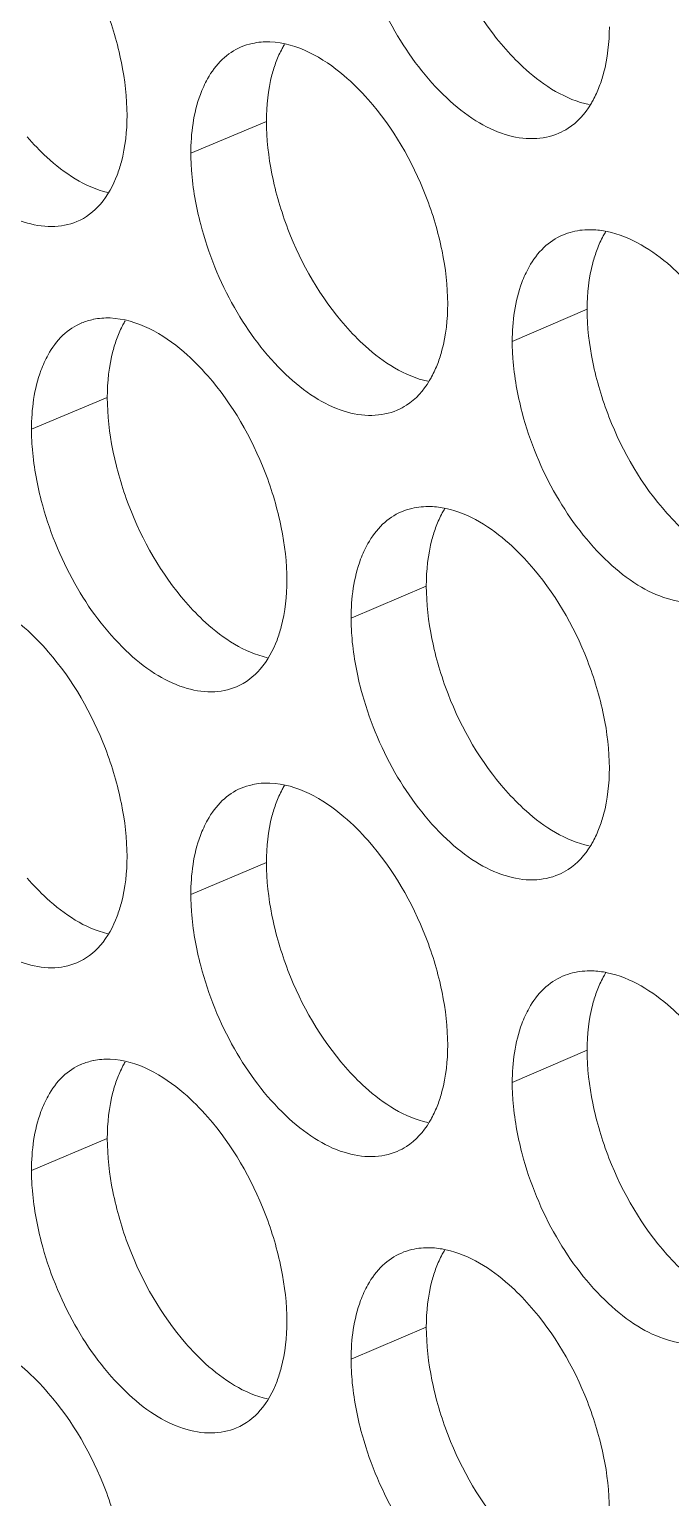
# Model space of a CAD drawing. Header units: millimetres. Extents: x 1177 to 4147, y 93 to 2194.
# Drawn here: x 2549.1 to 2555.9, y 757.48 to 773.08 of the extents above; entities that cross this region are included whole.
import ezdxf

# ---------------------------------------------------------------- set-up
doc = ezdxf.new("R2010")
doc.units = ezdxf.units.MM
doc.header["$LTSCALE"] = 0.1
doc.layers.get('0').update_dxf_attribs({"lineweight": 13})
doc.layers.add('标注', color=251, linetype='Continuous', lineweight=9)

# ---------------------------------------------------------------- blocks, each defined once
blk = doc.blocks.new('02')
at = {"layer": '标注'}
for p, q in [((4414.291, 694.269), (4413.145, 693.785)), ((4419.156, 691.419), (4418.02, 690.929)), ((4411.878, 690.078), (4410.728, 689.597)), ((4411.878, 690.078), (4410.728, 689.597)), ((4416.717, 687.216), (4415.576, 686.729)), ((4416.717, 687.216), (4415.576, 686.729)), ((4414.291, 683.019), (4413.145, 682.535)), ((4419.156, 680.169), (4418.02, 679.679)), ((4411.878, 678.828), (4410.728, 678.347)), ((4416.717, 675.966), (4415.576, 675.479))]:
    blk.add_line(p, q, dxfattribs=at)
for centre, radius, start, end in [((4414.281, 694.513), 0.96, 102.3564, 112.9065), ((4419.171, 691.646), 0.976, 103.9644, 113.3177), ((4411.856, 690.33), 0.952, 101.531, 112.7006), ((4411.856, 690.33), 0.952, 101.531, 112.7006), ((4416.719, 687.452), 0.968, 103.1675, 113.1121), ((4416.719, 687.452), 0.968, 103.1675, 113.1121), ((4414.281, 683.263), 0.96, 102.3564, 112.9065), ((4419.171, 680.396), 0.976, 103.9644, 113.3177), ((4411.856, 679.08), 0.952, 101.531, 112.7006), ((4416.719, 676.202), 0.968, 103.1675, 113.1121)]:
    blk.add_arc(centre, radius, start, end, dxfattribs=at)
for points, knots in [([(4416.717, 698.466), (4416.717, 698.197), (4416.783, 697.637), (4417.103, 696.554), (4417.545, 695.791), (4417.921, 695.364)], [0, 0, 0, 0, 0.23906, 0.495561, 1, 1, 1, 1]), ([(4412.177, 694.359), (4412.177, 694.629), (4412.11, 695.189), (4411.793, 696.273), (4411.355, 697.037), (4410.983, 697.467)], [0, 0, 0, 0, 0.23906, 0.495656, 1, 1, 1, 1]), ([(4415.726, 696.898), (4415.842, 696.459), (4416.177, 695.632), (4416.829, 694.765), (4417.438, 694.273), (4417.888, 694.055), (4418.328, 693.98), (4418.606, 694.036), (4418.727, 694.088)], [0, 0, 0, 0, 0.301171, 0.584422, 0.708619, 0.817421, 0.912868, 1, 1, 1, 1]), ([(4408.472, 695.582), (4408.585, 695.143), (4408.913, 694.318), (4409.551, 693.448), (4410.148, 692.951), (4410.589, 692.727), (4411.022, 692.646), (4411.296, 692.697), (4411.415, 692.747)], [0, 0, 0, 0, 0.302626, 0.586607, 0.710758, 0.819158, 0.913847, 1, 1, 1, 1]), ([(4419.341, 694.796), (4419.366, 694.862), (4419.46, 695.155), (4419.493, 695.465), (4419.493, 695.702)], [0, 0, 0, 0, 0.23069, 1, 1, 1, 1]), ([(4413.907, 695.398), (4413.802, 695.353), (4413.6, 695.217), (4413.458, 695.022), (4413.398, 694.914)], [0, 0, 0, 0, 0.479572, 1, 1, 1, 1]), ([(4415.834, 694.601), (4415.72, 694.73), (4415.315, 695.141), (4414.756, 695.46), (4414.345, 695.475)], [0, 0, 0, 0, 0.29472, 1, 1, 1, 1]), ([(4414.565, 695.436), (4414.553, 695.416), (4414.506, 695.332), (4414.466, 695.244), (4414.44, 695.175)], [0, 0, 0, 0, 0.242079, 1, 1, 1, 1]), ([(4417.921, 695.364), (4418.018, 695.255), (4418.373, 694.891), (4418.831, 694.598), (4419.189, 694.523)], [0, 0, 0, 0, 0.28535, 1, 1, 1, 1]), ([(4414.44, 695.175), (4414.415, 695.109), (4414.323, 694.816), (4414.291, 694.506), (4414.291, 694.269)], [0, 0, 0, 0, 0.230311, 1, 1, 1, 1]), ([(4413.398, 694.914), (4413.356, 694.838), (4413.196, 694.483), (4413.145, 694.086), (4413.145, 693.785)], [0, 0, 0, 0, 0.2238, 1, 1, 1, 1]), ([(4419.211, 694.528), (4419.223, 694.548), (4419.273, 694.635), (4419.314, 694.725), (4419.341, 694.796)], [0, 0, 0, 0, 0.242099, 1, 1, 1, 1]), ([(4417.041, 691.499), (4417.041, 691.768), (4416.974, 692.327), (4416.653, 693.411), (4416.21, 694.173), (4415.834, 694.601)], [0, 0, 0, 0, 0.238918, 0.495354, 1, 1, 1, 1]), ([(4418.727, 694.088), (4418.776, 694.109), (4418.971, 694.213), (4419.124, 694.385), (4419.211, 694.528)], [0, 0, 0, 0, 0.240491, 1, 1, 1, 1]), ([(4412.027, 693.454), (4412.052, 693.52), (4412.145, 693.813), (4412.177, 694.123), (4412.177, 694.359)], [0, 0, 0, 0, 0.230247, 1, 1, 1, 1]), ([(4414.291, 694.269), (4414.291, 694), (4414.357, 693.44), (4414.675, 692.357), (4415.114, 691.593), (4415.489, 691.165)], [0, 0, 0, 0, 0.239131, 0.495711, 1, 1, 1, 1]), ([(4410.664, 694.033), (4410.756, 693.925), (4411.099, 693.566), (4411.537, 693.271), (4411.884, 693.189)], [0, 0, 0, 0, 0.285356, 1, 1, 1, 1]), ([(4413.145, 693.785), (4413.145, 693.699), (4413.16, 693.334), (4413.224, 692.972), (4413.295, 692.703)], [0, 0, 0, 0, 0.238027, 1, 1, 1, 1]), ([(4411.415, 692.747), (4411.552, 692.804), (4411.815, 693.007), (4411.967, 693.296), (4412.027, 693.454)], [0, 0, 0, 0, 0.467837, 1, 1, 1, 1]), ([(4413.295, 692.703), (4413.409, 692.264), (4413.742, 691.439), (4414.389, 690.57), (4414.994, 690.077), (4415.442, 689.856), (4415.879, 689.78), (4416.156, 689.834), (4416.276, 689.885)], [0, 0, 0, 0, 0.301654, 0.585147, 0.709328, 0.817996, 0.913192, 1, 1, 1, 1]), ([(4418.784, 692.543), (4418.68, 692.498), (4418.478, 692.361), (4418.336, 692.166), (4418.275, 692.059)], [0, 0, 0, 0, 0.48047, 1, 1, 1, 1]), ([(4419.437, 692.593), (4419.425, 692.572), (4419.375, 692.486), (4419.334, 692.396), (4419.308, 692.325)], [0, 0, 0, 0, 0.242083, 1, 1, 1, 1]), ([(4420.738, 691.757), (4420.64, 691.867), (4420.28, 692.23), (4419.819, 692.523), (4419.459, 692.597)], [0, 0, 0, 0, 0.285164, 1, 1, 1, 1]), ([(4419.308, 692.325), (4419.282, 692.259), (4419.189, 691.966), (4419.156, 691.655), (4419.156, 691.419)], [0, 0, 0, 0, 0.230606, 1, 1, 1, 1]), ([(4418.275, 692.059), (4418.233, 691.983), (4418.072, 691.628), (4418.02, 691.231), (4418.02, 690.929)], [0, 0, 0, 0, 0.224262, 1, 1, 1, 1]), ([(4416.89, 690.593), (4416.915, 690.659), (4417.008, 690.952), (4417.041, 691.262), (4417.041, 691.499)], [0, 0, 0, 0, 0.230542, 1, 1, 1, 1]), ([(4419.156, 691.419), (4419.156, 691.149), (4419.223, 690.59), (4419.545, 689.507), (4419.99, 688.745), (4420.367, 688.32)], [0, 0, 0, 0, 0.23899, 0.49541, 1, 1, 1, 1]), ([(4411.489, 691.209), (4411.384, 691.165), (4411.181, 691.029), (4411.039, 690.833), (4410.979, 690.725)], [0, 0, 0, 0, 0.479105, 1, 1, 1, 1]), ([(4411.489, 691.209), (4411.384, 691.165), (4411.181, 691.029), (4411.039, 690.833), (4410.979, 690.725)], [0, 0, 0, 0, 0.479105, 1, 1, 1, 1]), ([(4413.402, 690.406), (4413.289, 690.535), (4412.887, 690.947), (4412.33, 691.268), (4411.921, 691.284)], [0, 0, 0, 0, 0.295157, 1, 1, 1, 1]), ([(4413.402, 690.406), (4413.289, 690.535), (4412.887, 690.947), (4412.33, 691.268), (4411.921, 691.284)], [0, 0, 0, 0, 0.295157, 1, 1, 1, 1]), ([(4412.149, 691.241), (4412.137, 691.222), (4412.091, 691.139), (4412.052, 691.051), (4412.027, 690.984)], [0, 0, 0, 0, 0.242084, 1, 1, 1, 1]), ([(4412.149, 691.241), (4412.137, 691.222), (4412.091, 691.139), (4412.052, 691.051), (4412.027, 690.984)], [0, 0, 0, 0, 0.242084, 1, 1, 1, 1]), ([(4415.489, 691.165), (4415.584, 691.056), (4415.935, 690.694), (4416.387, 690.4), (4416.741, 690.323)], [0, 0, 0, 0, 0.285359, 1, 1, 1, 1]), ([(4412.027, 690.984), (4412.002, 690.918), (4411.91, 690.625), (4411.878, 690.315), (4411.878, 690.078)], [0, 0, 0, 0, 0.230164, 1, 1, 1, 1]), ([(4412.027, 690.984), (4412.002, 690.918), (4411.91, 690.625), (4411.878, 690.315), (4411.878, 690.078)], [0, 0, 0, 0, 0.230164, 1, 1, 1, 1]), ([(4418.02, 690.929), (4418.02, 690.842), (4418.034, 690.478), (4418.1, 690.116), (4418.171, 689.848)], [0, 0, 0, 0, 0.238083, 1, 1, 1, 1]), ([(4410.979, 690.725), (4410.937, 690.649), (4410.779, 690.294), (4410.728, 689.898), (4410.728, 689.597)], [0, 0, 0, 0, 0.223573, 1, 1, 1, 1]), ([(4410.979, 690.725), (4410.937, 690.649), (4410.779, 690.294), (4410.728, 689.898), (4410.728, 689.597)], [0, 0, 0, 0, 0.223573, 1, 1, 1, 1]), ([(4416.762, 690.328), (4416.774, 690.349), (4416.823, 690.434), (4416.863, 690.524), (4416.89, 690.593)], [0, 0, 0, 0, 0.242095, 1, 1, 1, 1]), ([(4414.602, 687.301), (4414.602, 687.571), (4414.535, 688.13), (4414.216, 689.214), (4413.776, 689.977), (4413.402, 690.406)], [0, 0, 0, 0, 0.238989, 0.495505, 1, 1, 1, 1]), ([(4414.602, 687.301), (4414.602, 687.571), (4414.535, 688.13), (4414.216, 689.214), (4413.776, 689.977), (4413.402, 690.406)], [0, 0, 0, 0, 0.238989, 0.495505, 1, 1, 1, 1]), ([(4416.276, 689.885), (4416.325, 689.906), (4416.522, 690.01), (4416.675, 690.184), (4416.762, 690.328)], [0, 0, 0, 0, 0.240168, 1, 1, 1, 1]), ([(4411.878, 690.078), (4411.878, 689.809), (4411.944, 689.249), (4412.26, 688.165), (4412.697, 687.4), (4413.069, 686.971)], [0, 0, 0, 0, 0.239203, 0.495862, 1, 1, 1, 1]), ([(4411.878, 690.078), (4411.878, 689.809), (4411.944, 689.249), (4412.26, 688.165), (4412.697, 687.4), (4413.069, 686.971)], [0, 0, 0, 0, 0.239203, 0.495862, 1, 1, 1, 1]), ([(4418.171, 689.848), (4418.287, 689.408), (4418.626, 688.582), (4419.282, 687.716), (4419.895, 687.226), (4420.348, 687.009), (4420.791, 686.937), (4421.07, 686.993), (4421.191, 687.046)], [0, 0, 0, 0, 0.30069, 0.583702, 0.707914, 0.81685, 0.912547, 1, 1, 1, 1]), ([(4410.728, 689.597), (4410.728, 689.51), (4410.742, 689.145), (4410.807, 688.784), (4410.877, 688.515)], [0, 0, 0, 0, 0.238, 1, 1, 1, 1]), ([(4410.728, 689.597), (4410.728, 689.51), (4410.742, 689.145), (4410.807, 688.784), (4410.877, 688.515)], [0, 0, 0, 0, 0.238, 1, 1, 1, 1]), ([(4410.877, 688.515), (4410.991, 688.076), (4411.321, 687.251), (4411.963, 686.381), (4412.564, 685.886), (4413.009, 685.664), (4413.444, 685.585), (4413.719, 685.637), (4413.839, 685.688)], [0, 0, 0, 0, 0.302139, 0.585875, 0.710041, 0.818575, 0.913518, 1, 1, 1, 1]), ([(4410.877, 688.515), (4410.991, 688.076), (4411.321, 687.251), (4411.963, 686.381), (4412.564, 685.886), (4413.009, 685.664), (4413.444, 685.585), (4413.719, 685.637), (4413.839, 685.688)], [0, 0, 0, 0, 0.302139, 0.585875, 0.710041, 0.818575, 0.913518, 1, 1, 1, 1]), ([(4416.339, 688.342), (4416.234, 688.298), (4416.032, 688.161), (4415.89, 687.966), (4415.83, 687.859)], [0, 0, 0, 0, 0.480026, 1, 1, 1, 1]), ([(4416.339, 688.342), (4416.234, 688.298), (4416.032, 688.161), (4415.89, 687.966), (4415.83, 687.859)], [0, 0, 0, 0, 0.480026, 1, 1, 1, 1]), ([(4416.994, 688.387), (4416.982, 688.366), (4416.934, 688.281), (4416.894, 688.192), (4416.867, 688.123)], [0, 0, 0, 0, 0.242079, 1, 1, 1, 1]), ([(4416.994, 688.387), (4416.982, 688.366), (4416.934, 688.281), (4416.894, 688.192), (4416.867, 688.123)], [0, 0, 0, 0, 0.242079, 1, 1, 1, 1]), ([(4418.279, 687.551), (4418.183, 687.66), (4417.827, 688.022), (4417.372, 688.316), (4417.015, 688.392)], [0, 0, 0, 0, 0.285173, 1, 1, 1, 1]), ([(4418.279, 687.551), (4418.183, 687.66), (4417.827, 688.022), (4417.372, 688.316), (4417.015, 688.392)], [0, 0, 0, 0, 0.285173, 1, 1, 1, 1]), ([(4420.367, 688.32), (4420.465, 688.21), (4420.825, 687.844), (4421.289, 687.551), (4421.651, 687.48)], [0, 0, 0, 0, 0.285334, 1, 1, 1, 1]), ([(4416.867, 688.123), (4416.842, 688.056), (4416.749, 687.763), (4416.717, 687.453), (4416.717, 687.216)], [0, 0, 0, 0, 0.230459, 1, 1, 1, 1]), ([(4416.867, 688.123), (4416.842, 688.056), (4416.749, 687.763), (4416.717, 687.453), (4416.717, 687.216)], [0, 0, 0, 0, 0.230459, 1, 1, 1, 1]), ([(4415.83, 687.859), (4415.787, 687.783), (4415.627, 687.427), (4415.576, 687.031), (4415.576, 686.729)], [0, 0, 0, 0, 0.22403, 1, 1, 1, 1]), ([(4415.83, 687.859), (4415.787, 687.783), (4415.627, 687.427), (4415.576, 687.031), (4415.576, 686.729)], [0, 0, 0, 0, 0.22403, 1, 1, 1, 1]), ([(4419.493, 684.452), (4419.493, 684.721), (4419.425, 685.281), (4419.102, 686.363), (4418.657, 687.125), (4418.279, 687.551)], [0, 0, 0, 0, 0.238846, 0.495203, 1, 1, 1, 1]), ([(4419.493, 684.452), (4419.493, 684.721), (4419.425, 685.281), (4419.102, 686.363), (4418.657, 687.125), (4418.279, 687.551)], [0, 0, 0, 0, 0.238846, 0.495203, 1, 1, 1, 1]), ([(4414.452, 686.396), (4414.477, 686.462), (4414.57, 686.755), (4414.602, 687.065), (4414.602, 687.301)], [0, 0, 0, 0, 0.230395, 1, 1, 1, 1]), ([(4414.452, 686.396), (4414.477, 686.462), (4414.57, 686.755), (4414.602, 687.065), (4414.602, 687.301)], [0, 0, 0, 0, 0.230395, 1, 1, 1, 1]), ([(4410.983, 686.217), (4410.871, 686.347), (4410.472, 686.758), (4409.918, 687.082), (4409.51, 687.098)], [0, 0, 0, 0, 0.295598, 1, 1, 1, 1]), ([(4416.717, 687.216), (4416.717, 686.947), (4416.783, 686.387), (4417.103, 685.304), (4417.545, 684.541), (4417.921, 684.114)], [0, 0, 0, 0, 0.23906, 0.495561, 1, 1, 1, 1]), ([(4416.717, 687.216), (4416.717, 686.947), (4416.783, 686.387), (4417.103, 685.304), (4417.545, 684.541), (4417.921, 684.114)], [0, 0, 0, 0, 0.23906, 0.495561, 1, 1, 1, 1]), ([(4413.069, 686.971), (4413.163, 686.863), (4413.51, 686.502), (4413.955, 686.208), (4414.306, 686.128)], [0, 0, 0, 0, 0.285361, 1, 1, 1, 1]), ([(4413.069, 686.971), (4413.163, 686.863), (4413.51, 686.502), (4413.955, 686.208), (4414.306, 686.128)], [0, 0, 0, 0, 0.285361, 1, 1, 1, 1]), ([(4415.576, 686.729), (4415.576, 686.643), (4415.59, 686.278), (4415.656, 685.916), (4415.726, 685.648)], [0, 0, 0, 0, 0.238055, 1, 1, 1, 1]), ([(4415.576, 686.729), (4415.576, 686.643), (4415.59, 686.278), (4415.656, 685.916), (4415.726, 685.648)], [0, 0, 0, 0, 0.238055, 1, 1, 1, 1]), ([(4413.839, 685.688), (4413.976, 685.746), (4414.239, 685.949), (4414.392, 686.237), (4414.452, 686.396)], [0, 0, 0, 0, 0.468447, 1, 1, 1, 1]), ([(4413.839, 685.688), (4413.976, 685.746), (4414.239, 685.949), (4414.392, 686.237), (4414.452, 686.396)], [0, 0, 0, 0, 0.468447, 1, 1, 1, 1]), ([(4412.177, 683.109), (4412.177, 683.379), (4412.11, 683.939), (4411.793, 685.023), (4411.355, 685.787), (4410.983, 686.217)], [0, 0, 0, 0, 0.23906, 0.495656, 1, 1, 1, 1]), ([(4415.726, 685.648), (4415.842, 685.209), (4416.177, 684.382), (4416.829, 683.515), (4417.438, 683.023), (4417.888, 682.805), (4418.328, 682.73), (4418.606, 682.786), (4418.727, 682.838)], [0, 0, 0, 0, 0.301171, 0.584422, 0.708619, 0.817421, 0.912868, 1, 1, 1, 1]), ([(4415.726, 685.648), (4415.842, 685.209), (4416.177, 684.382), (4416.829, 683.515), (4417.438, 683.023), (4417.888, 682.805), (4418.328, 682.73), (4418.606, 682.786), (4418.727, 682.838)], [0, 0, 0, 0, 0.301171, 0.584422, 0.708619, 0.817421, 0.912868, 1, 1, 1, 1]), ([(4419.341, 683.546), (4419.366, 683.612), (4419.46, 683.905), (4419.493, 684.215), (4419.493, 684.452)], [0, 0, 0, 0, 0.23069, 1, 1, 1, 1]), ([(4419.341, 683.546), (4419.366, 683.612), (4419.46, 683.905), (4419.493, 684.215), (4419.493, 684.452)], [0, 0, 0, 0, 0.23069, 1, 1, 1, 1]), ([(4408.472, 684.332), (4408.585, 683.893), (4408.913, 683.068), (4409.551, 682.198), (4410.148, 681.701), (4410.589, 681.477), (4411.022, 681.396), (4411.296, 681.447), (4411.415, 681.497)], [0, 0, 0, 0, 0.302626, 0.586607, 0.710758, 0.819158, 0.913847, 1, 1, 1, 1]), ([(4415.834, 683.351), (4415.72, 683.48), (4415.315, 683.891), (4414.756, 684.21), (4414.345, 684.225)], [0, 0, 0, 0, 0.29472, 1, 1, 1, 1]), ([(4414.565, 684.186), (4414.553, 684.166), (4414.506, 684.082), (4414.466, 683.994), (4414.44, 683.925)], [0, 0, 0, 0, 0.242079, 1, 1, 1, 1]), ([(4413.907, 684.148), (4413.802, 684.103), (4413.6, 683.967), (4413.458, 683.772), (4413.398, 683.664)], [0, 0, 0, 0, 0.479572, 1, 1, 1, 1]), ([(4417.921, 684.114), (4418.018, 684.005), (4418.373, 683.641), (4418.831, 683.348), (4419.189, 683.273)], [0, 0, 0, 0, 0.28535, 1, 1, 1, 1]), ([(4417.921, 684.114), (4418.018, 684.005), (4418.373, 683.641), (4418.831, 683.348), (4419.189, 683.273)], [0, 0, 0, 0, 0.28535, 1, 1, 1, 1]), ([(4414.44, 683.925), (4414.415, 683.859), (4414.323, 683.566), (4414.291, 683.256), (4414.291, 683.019)], [0, 0, 0, 0, 0.230311, 1, 1, 1, 1]), ([(4413.398, 683.664), (4413.356, 683.588), (4413.196, 683.233), (4413.145, 682.836), (4413.145, 682.535)], [0, 0, 0, 0, 0.2238, 1, 1, 1, 1]), ([(4419.211, 683.278), (4419.223, 683.298), (4419.273, 683.385), (4419.314, 683.475), (4419.341, 683.546)], [0, 0, 0, 0, 0.242099, 1, 1, 1, 1]), ([(4419.211, 683.278), (4419.223, 683.298), (4419.273, 683.385), (4419.314, 683.475), (4419.341, 683.546)], [0, 0, 0, 0, 0.242099, 1, 1, 1, 1]), ([(4417.041, 680.249), (4417.041, 680.518), (4416.974, 681.077), (4416.653, 682.161), (4416.21, 682.923), (4415.834, 683.351)], [0, 0, 0, 0, 0.238918, 0.495354, 1, 1, 1, 1]), ([(4418.727, 682.838), (4418.776, 682.859), (4418.971, 682.963), (4419.124, 683.135), (4419.211, 683.278)], [0, 0, 0, 0, 0.240491, 1, 1, 1, 1]), ([(4418.727, 682.838), (4418.776, 682.859), (4418.971, 682.963), (4419.124, 683.135), (4419.211, 683.278)], [0, 0, 0, 0, 0.240491, 1, 1, 1, 1]), ([(4412.027, 682.204), (4412.052, 682.27), (4412.145, 682.563), (4412.177, 682.873), (4412.177, 683.109)], [0, 0, 0, 0, 0.230247, 1, 1, 1, 1]), ([(4414.291, 683.019), (4414.291, 682.75), (4414.357, 682.19), (4414.675, 681.107), (4415.114, 680.343), (4415.489, 679.915)], [0, 0, 0, 0, 0.239131, 0.495711, 1, 1, 1, 1]), ([(4410.664, 682.783), (4410.756, 682.675), (4411.099, 682.316), (4411.537, 682.021), (4411.884, 681.939)], [0, 0, 0, 0, 0.285356, 1, 1, 1, 1]), ([(4413.145, 682.535), (4413.145, 682.449), (4413.16, 682.084), (4413.224, 681.722), (4413.295, 681.453)], [0, 0, 0, 0, 0.238027, 1, 1, 1, 1]), ([(4411.415, 681.497), (4411.552, 681.554), (4411.815, 681.757), (4411.967, 682.046), (4412.027, 682.204)], [0, 0, 0, 0, 0.467837, 1, 1, 1, 1]), ([(4413.295, 681.453), (4413.409, 681.014), (4413.742, 680.189), (4414.389, 679.32), (4414.994, 678.827), (4415.442, 678.606), (4415.879, 678.53), (4416.156, 678.584), (4416.276, 678.635)], [0, 0, 0, 0, 0.301654, 0.585147, 0.709328, 0.817996, 0.913192, 1, 1, 1, 1]), ([(4418.784, 681.293), (4418.68, 681.248), (4418.478, 681.111), (4418.336, 680.916), (4418.275, 680.809)], [0, 0, 0, 0, 0.48047, 1, 1, 1, 1]), ([(4419.437, 681.343), (4419.425, 681.322), (4419.375, 681.236), (4419.334, 681.146), (4419.308, 681.075)], [0, 0, 0, 0, 0.242083, 1, 1, 1, 1]), ([(4420.738, 680.507), (4420.64, 680.617), (4420.28, 680.98), (4419.819, 681.273), (4419.459, 681.347)], [0, 0, 0, 0, 0.285164, 1, 1, 1, 1]), ([(4419.308, 681.075), (4419.282, 681.009), (4419.189, 680.716), (4419.156, 680.405), (4419.156, 680.169)], [0, 0, 0, 0, 0.230606, 1, 1, 1, 1]), ([(4418.275, 680.809), (4418.233, 680.733), (4418.072, 680.378), (4418.02, 679.981), (4418.02, 679.679)], [0, 0, 0, 0, 0.224262, 1, 1, 1, 1]), ([(4416.89, 679.343), (4416.915, 679.409), (4417.008, 679.702), (4417.041, 680.012), (4417.041, 680.249)], [0, 0, 0, 0, 0.230542, 1, 1, 1, 1]), ([(4419.156, 680.169), (4419.156, 679.899), (4419.223, 679.34), (4419.545, 678.257), (4419.99, 677.495), (4420.367, 677.07)], [0, 0, 0, 0, 0.23899, 0.49541, 1, 1, 1, 1]), ([(4411.489, 679.959), (4411.384, 679.915), (4411.181, 679.779), (4411.039, 679.583), (4410.979, 679.475)], [0, 0, 0, 0, 0.479105, 1, 1, 1, 1]), ([(4413.402, 679.156), (4413.289, 679.285), (4412.887, 679.697), (4412.33, 680.018), (4411.921, 680.034)], [0, 0, 0, 0, 0.295157, 1, 1, 1, 1]), ([(4412.149, 679.991), (4412.137, 679.972), (4412.091, 679.889), (4412.052, 679.801), (4412.027, 679.734)], [0, 0, 0, 0, 0.242084, 1, 1, 1, 1]), ([(4412.027, 679.734), (4412.002, 679.668), (4411.91, 679.375), (4411.878, 679.065), (4411.878, 678.828)], [0, 0, 0, 0, 0.230164, 1, 1, 1, 1]), ([(4415.489, 679.915), (4415.584, 679.806), (4415.935, 679.444), (4416.387, 679.15), (4416.741, 679.073)], [0, 0, 0, 0, 0.285359, 1, 1, 1, 1]), ([(4418.02, 679.679), (4418.02, 679.592), (4418.034, 679.228), (4418.1, 678.866), (4418.171, 678.598)], [0, 0, 0, 0, 0.238083, 1, 1, 1, 1]), ([(4410.979, 679.475), (4410.937, 679.399), (4410.779, 679.044), (4410.728, 678.648), (4410.728, 678.347)], [0, 0, 0, 0, 0.223573, 1, 1, 1, 1]), ([(4416.762, 679.078), (4416.774, 679.099), (4416.823, 679.184), (4416.863, 679.274), (4416.89, 679.343)], [0, 0, 0, 0, 0.242095, 1, 1, 1, 1]), ([(4414.602, 676.051), (4414.602, 676.321), (4414.535, 676.88), (4414.216, 677.964), (4413.776, 678.727), (4413.402, 679.156)], [0, 0, 0, 0, 0.238989, 0.495505, 1, 1, 1, 1]), ([(4416.276, 678.635), (4416.325, 678.656), (4416.522, 678.76), (4416.675, 678.934), (4416.762, 679.078)], [0, 0, 0, 0, 0.240168, 1, 1, 1, 1]), ([(4411.878, 678.828), (4411.878, 678.559), (4411.944, 677.999), (4412.26, 676.915), (4412.697, 676.15), (4413.069, 675.721)], [0, 0, 0, 0, 0.239203, 0.495862, 1, 1, 1, 1]), ([(4418.171, 678.598), (4418.287, 678.158), (4418.626, 677.332), (4419.282, 676.466), (4419.895, 675.976), (4420.348, 675.759), (4420.791, 675.687), (4421.07, 675.743), (4421.191, 675.796)], [0, 0, 0, 0, 0.30069, 0.583702, 0.707914, 0.81685, 0.912547, 1, 1, 1, 1]), ([(4410.728, 678.347), (4410.728, 678.26), (4410.742, 677.895), (4410.807, 677.534), (4410.877, 677.265)], [0, 0, 0, 0, 0.238, 1, 1, 1, 1]), ([(4410.877, 677.265), (4410.991, 676.826), (4411.321, 676.001), (4411.963, 675.131), (4412.564, 674.636), (4413.009, 674.414), (4413.444, 674.335), (4413.719, 674.387), (4413.839, 674.438)], [0, 0, 0, 0, 0.302139, 0.585875, 0.710041, 0.818575, 0.913518, 1, 1, 1, 1]), ([(4416.339, 677.092), (4416.234, 677.048), (4416.032, 676.911), (4415.89, 676.716), (4415.83, 676.609)], [0, 0, 0, 0, 0.480026, 1, 1, 1, 1]), ([(4416.994, 677.137), (4416.982, 677.116), (4416.934, 677.031), (4416.894, 676.942), (4416.867, 676.873)], [0, 0, 0, 0, 0.242079, 1, 1, 1, 1]), ([(4418.279, 676.301), (4418.183, 676.41), (4417.827, 676.772), (4417.372, 677.066), (4417.015, 677.142)], [0, 0, 0, 0, 0.285173, 1, 1, 1, 1]), ([(4420.367, 677.07), (4420.465, 676.96), (4420.825, 676.594), (4421.289, 676.301), (4421.651, 676.23)], [0, 0, 0, 0, 0.285334, 1, 1, 1, 1]), ([(4416.867, 676.873), (4416.842, 676.806), (4416.749, 676.513), (4416.717, 676.203), (4416.717, 675.966)], [0, 0, 0, 0, 0.230459, 1, 1, 1, 1]), ([(4415.83, 676.609), (4415.787, 676.533), (4415.627, 676.177), (4415.576, 675.781), (4415.576, 675.479)], [0, 0, 0, 0, 0.22403, 1, 1, 1, 1]), ([(4419.493, 673.202), (4419.493, 673.471), (4419.425, 674.031), (4419.102, 675.113), (4418.657, 675.875), (4418.279, 676.301)], [0, 0, 0, 0, 0.238846, 0.495203, 1, 1, 1, 1]), ([(4414.452, 675.146), (4414.477, 675.212), (4414.57, 675.505), (4414.602, 675.815), (4414.602, 676.051)], [0, 0, 0, 0, 0.230395, 1, 1, 1, 1]), ([(4416.717, 675.966), (4416.717, 675.697), (4416.783, 675.137), (4417.103, 674.054), (4417.545, 673.291), (4417.921, 672.864)], [0, 0, 0, 0, 0.23906, 0.495561, 1, 1, 1, 1]), ([(4410.983, 674.967), (4410.871, 675.097), (4410.472, 675.508), (4409.918, 675.832), (4409.51, 675.848)], [0, 0, 0, 0, 0.295598, 1, 1, 1, 1]), ([(4413.069, 675.721), (4413.163, 675.613), (4413.51, 675.252), (4413.955, 674.958), (4414.306, 674.878)], [0, 0, 0, 0, 0.285361, 1, 1, 1, 1]), ([(4415.576, 675.479), (4415.576, 675.393), (4415.59, 675.028), (4415.656, 674.666), (4415.726, 674.398)], [0, 0, 0, 0, 0.238055, 1, 1, 1, 1]), ([(4413.839, 674.438), (4413.976, 674.496), (4414.239, 674.699), (4414.392, 674.987), (4414.452, 675.146)], [0, 0, 0, 0, 0.468447, 1, 1, 1, 1]), ([(4412.177, 671.859), (4412.177, 672.129), (4412.11, 672.689), (4411.793, 673.773), (4411.355, 674.537), (4410.983, 674.967)], [0, 0, 0, 0, 0.23906, 0.495656, 1, 1, 1, 1]), ([(4415.726, 674.398), (4415.842, 673.959), (4416.177, 673.132), (4416.829, 672.265), (4417.438, 671.773), (4417.888, 671.555), (4418.328, 671.48), (4418.606, 671.536), (4418.727, 671.588)], [0, 0, 0, 0, 0.301171, 0.584422, 0.708619, 0.817421, 0.912868, 1, 1, 1, 1])]:
    blk.add_open_spline(points, degree=3, knots=knots, dxfattribs=at)
for points in [[(4414.345, 695.475), (4414.255, 695.478), (4414.163, 695.471), (4414.075, 695.451)], [(4419.233, 692.624), (4419.133, 692.627), (4419.032, 692.618), (4418.935, 692.594)], [(4419.459, 692.597), (4419.384, 692.613), (4419.308, 692.622), (4419.233, 692.624)], [(4411.921, 691.284), (4411.836, 691.287), (4411.749, 691.281), (4411.666, 691.264)], [(4411.921, 691.284), (4411.836, 691.287), (4411.749, 691.281), (4411.666, 691.264)], [(4416.782, 688.422), (4416.687, 688.425), (4416.591, 688.416), (4416.499, 688.395)], [(4416.782, 688.422), (4416.687, 688.425), (4416.591, 688.416), (4416.499, 688.395)], [(4417.015, 688.392), (4416.939, 688.409), (4416.86, 688.419), (4416.782, 688.422)], [(4417.015, 688.392), (4416.939, 688.409), (4416.86, 688.419), (4416.782, 688.422)], [(4414.345, 684.225), (4414.255, 684.228), (4414.163, 684.221), (4414.075, 684.201)], [(4419.233, 681.374), (4419.133, 681.377), (4419.032, 681.368), (4418.935, 681.344)], [(4419.459, 681.347), (4419.384, 681.363), (4419.308, 681.372), (4419.233, 681.374)], [(4411.921, 680.034), (4411.836, 680.037), (4411.749, 680.031), (4411.666, 680.014)], [(4416.782, 677.172), (4416.687, 677.175), (4416.591, 677.166), (4416.499, 677.145)], [(4417.015, 677.142), (4416.939, 677.159), (4416.86, 677.169), (4416.782, 677.172)]]:
    blk.add_open_spline(points, degree=3, dxfattribs=at)

msp = doc.modelspace()

# ---------------------------------------------------------------- block references
at = {"xscale": 0.7, "yscale": 0.7, "zscale": 0.7}
msp.add_blockref('02', (-538.391, 286.112), dxfattribs=at)

doc.saveas('drawing.dxf')
